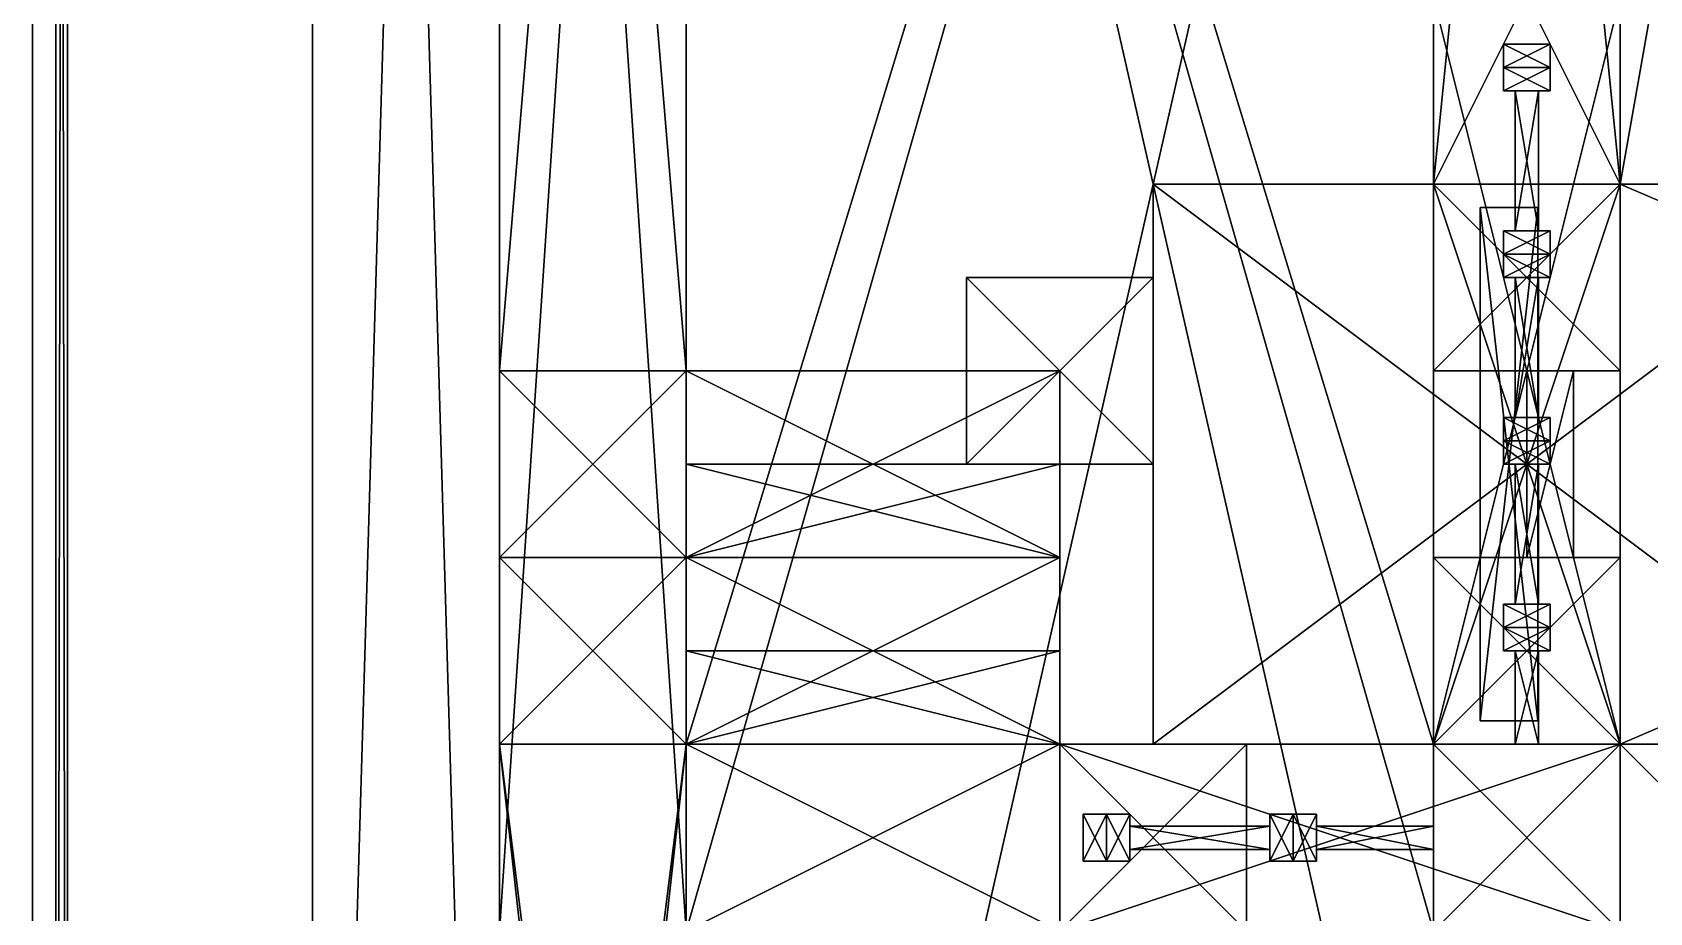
# Model space of a CAD drawing. Extents: x -1088 to 1104, y -640 to 640.
# Drawn here: x -1088 to -811, y -316.9 to -166 of the extents above; entities that cross this region are included whole.
import ezdxf

# ---------------------------------------------------------------- set-up
doc = ezdxf.new("R2010")
doc.units = 0

msp = doc.modelspace()

# ---------------------------------------------------------------- meshes
at = {"layer": 'OBJECT074', "color": 50}
mesh = msp.add_polyface(dxfattribs=at)
corners = [(-830, -176, 236), (-830, -200, 236), (-834, -200, 236), (-834, -176, 236), (-834, -176, 230), (-834, -200, 230), (-830, -200, 230), (-830, -176, 230)]
mesh.append_faces([[corners[k] for k in face] for face in [(1, 3, 0), (5, 7, 4), (3, 7, 0), (5, 1, 6), (0, 6, 1), (4, 2, 5)]], dxfattribs={"vtx0": -1})
mesh.append_faces([[corners[k] for k in face] for face in [(1, 2, 3), (5, 6, 7), (3, 4, 7), (5, 2, 1), (0, 7, 6), (4, 3, 2)]], dxfattribs={"vtx2": -1})
at = {"layer": 'OBJECT076', "color": 50}
mesh = msp.add_polyface(dxfattribs=at)
corners = [(-848, -160, 208), (-816, -160, 208), (-816, -288, 208), (-848, -288, 208), (-848, -288, 176), (-816, -288, 176), (-816, -160, 176), (-848, -160, 176)]
mesh.append_faces([[corners[k] for k in face] for face in [(1, 3, 0), (5, 7, 4), (3, 7, 0), (5, 1, 6), (0, 6, 1), (4, 2, 5)]], dxfattribs={"vtx0": -1})
mesh.append_faces([[corners[k] for k in face] for face in [(1, 2, 3), (5, 6, 7), (3, 4, 7), (5, 2, 1), (0, 7, 6), (4, 3, 2)]], dxfattribs={"vtx2": -1})
at = {"layer": 'OBJECT077', "color": 50}
mesh = msp.add_polyface(dxfattribs=at)
corners = [(-828, -168, 240), (-828, -172, 240), (-836, -172, 240), (-836, -168, 240), (-836, -168, 208), (-836, -172, 208), (-828, -172, 208), (-828, -168, 208)]
mesh.append_faces([[corners[k] for k in face] for face in [(1, 3, 0), (5, 7, 4), (3, 7, 0), (5, 1, 6), (0, 6, 1), (4, 2, 5)]], dxfattribs={"vtx0": -1})
mesh.append_faces([[corners[k] for k in face] for face in [(1, 2, 3), (5, 6, 7), (3, 4, 7), (5, 2, 1), (0, 7, 6), (4, 3, 2)]], dxfattribs={"vtx2": -1})
at = {"layer": 'OBJECT089', "color": 50}
mesh = msp.add_polyface(dxfattribs=at)
corners = [(-828, -200, 240), (-828, -204, 240), (-836, -204, 240), (-836, -200, 240), (-836, -200, 208), (-836, -204, 208), (-828, -204, 208), (-828, -200, 208)]
mesh.append_faces([[corners[k] for k in face] for face in [(1, 3, 0), (5, 7, 4), (3, 7, 0), (5, 1, 6), (0, 6, 1), (4, 2, 5)]], dxfattribs={"vtx0": -1})
mesh.append_faces([[corners[k] for k in face] for face in [(1, 2, 3), (5, 6, 7), (3, 4, 7), (5, 2, 1), (0, 7, 6), (4, 3, 2)]], dxfattribs={"vtx2": -1})
at = {"layer": 'OBJECT091', "color": 50}
mesh = msp.add_polyface(dxfattribs=at)
corners = [(-830, -208, 222), (-830, -232, 222), (-834, -232, 222), (-834, -208, 222), (-834, -208, 216), (-834, -232, 216), (-830, -232, 216), (-830, -208, 216)]
mesh.append_faces([[corners[k] for k in face] for face in [(1, 3, 0), (5, 7, 4), (3, 7, 0), (5, 1, 6), (0, 6, 1), (4, 2, 5)]], dxfattribs={"vtx0": -1})
mesh.append_faces([[corners[k] for k in face] for face in [(1, 2, 3), (5, 6, 7), (3, 4, 7), (5, 2, 1), (0, 7, 6), (4, 3, 2)]], dxfattribs={"vtx2": -1})
at = {"layer": 'OBJECT092', "color": 50}
mesh = msp.add_polyface(dxfattribs=at)
corners = [(-830, -208, 236), (-830, -232, 236), (-834, -232, 236), (-834, -208, 236), (-834, -208, 230), (-834, -232, 230), (-830, -232, 230), (-830, -208, 230)]
mesh.append_faces([[corners[k] for k in face] for face in [(1, 3, 0), (5, 7, 4), (3, 7, 0), (5, 1, 6), (0, 6, 1), (4, 2, 5)]], dxfattribs={"vtx0": -1})
mesh.append_faces([[corners[k] for k in face] for face in [(1, 2, 3), (5, 6, 7), (3, 4, 7), (5, 2, 1), (0, 7, 6), (4, 3, 2)]], dxfattribs={"vtx2": -1})
at = {"layer": 'OBJECT093', "color": 50}
mesh = msp.add_polyface(dxfattribs=at)
corners = [(-828, -232, 240), (-828, -236, 240), (-836, -236, 240), (-836, -232, 240), (-836, -232, 208), (-836, -236, 208), (-828, -236, 208), (-828, -232, 208)]
mesh.append_faces([[corners[k] for k in face] for face in [(1, 3, 0), (5, 7, 4), (3, 7, 0), (5, 1, 6), (0, 6, 1), (4, 2, 5)]], dxfattribs={"vtx0": -1})
mesh.append_faces([[corners[k] for k in face] for face in [(1, 2, 3), (5, 6, 7), (3, 4, 7), (5, 2, 1), (0, 7, 6), (4, 3, 2)]], dxfattribs={"vtx2": -1})
at = {"layer": 'OBJECT094', "color": 50}
mesh = msp.add_polyface(dxfattribs=at)
corners = [(-828, -204, 240), (-828, -208, 240), (-836, -208, 240), (-836, -204, 240), (-836, -204, 208), (-836, -208, 208), (-828, -208, 208), (-828, -204, 208)]
mesh.append_faces([[corners[k] for k in face] for face in [(1, 3, 0), (5, 7, 4), (3, 7, 0), (5, 1, 6), (0, 6, 1), (4, 2, 5)]], dxfattribs={"vtx0": -1})
mesh.append_faces([[corners[k] for k in face] for face in [(1, 2, 3), (5, 6, 7), (3, 4, 7), (5, 2, 1), (0, 7, 6), (4, 3, 2)]], dxfattribs={"vtx2": -1})
at = {"layer": 'OBJECT095', "color": 50}
mesh = msp.add_polyface(dxfattribs=at)
corners = [(-830, -240, 222), (-830, -264, 222), (-834, -264, 222), (-834, -240, 222), (-834, -240, 216), (-834, -264, 216), (-830, -264, 216), (-830, -240, 216)]
mesh.append_faces([[corners[k] for k in face] for face in [(1, 3, 0), (5, 7, 4), (3, 7, 0), (5, 1, 6), (0, 6, 1), (4, 2, 5)]], dxfattribs={"vtx0": -1})
mesh.append_faces([[corners[k] for k in face] for face in [(1, 2, 3), (5, 6, 7), (3, 4, 7), (5, 2, 1), (0, 7, 6), (4, 3, 2)]], dxfattribs={"vtx2": -1})
at = {"layer": 'OBJECT096', "color": 50}
mesh = msp.add_polyface(dxfattribs=at)
corners = [(-830, -240, 236), (-830, -264, 236), (-834, -264, 236), (-834, -240, 236), (-834, -240, 230), (-834, -264, 230), (-830, -264, 230), (-830, -240, 230)]
mesh.append_faces([[corners[k] for k in face] for face in [(1, 3, 0), (5, 7, 4), (3, 7, 0), (5, 1, 6), (0, 6, 1), (4, 2, 5)]], dxfattribs={"vtx0": -1})
mesh.append_faces([[corners[k] for k in face] for face in [(1, 2, 3), (5, 6, 7), (3, 4, 7), (5, 2, 1), (0, 7, 6), (4, 3, 2)]], dxfattribs={"vtx2": -1})
at = {"layer": 'OBJECT098', "color": 50}
mesh = msp.add_polyface(dxfattribs=at)
corners = [(-976, -256, 208), (-912, -256, 208), (-912, -288, 208), (-976, -288, 208), (-976, -288, 176), (-912, -288, 176), (-912, -256, 176), (-976, -256, 176)]
mesh.append_faces([[corners[k] for k in face] for face in [(1, 3, 0), (5, 7, 4), (3, 7, 0), (5, 1, 6), (0, 6, 1), (4, 2, 5)]], dxfattribs={"vtx0": -1})
mesh.append_faces([[corners[k] for k in face] for face in [(1, 2, 3), (5, 6, 7), (3, 4, 7), (5, 2, 1), (0, 7, 6), (4, 3, 2)]], dxfattribs={"vtx2": -1})
at = {"layer": 'OBJECT099', "color": 50}
mesh = msp.add_polyface(dxfattribs=at)
corners = [(-848, -288, 272), (-816, -288, 272), (-816, -320, 272), (-848, -320, 272), (-848, -320, 240), (-816, -320, 240), (-816, -288, 240), (-848, -288, 240)]
mesh.append_faces([[corners[k] for k in face] for face in [(1, 3, 0), (5, 7, 4), (3, 7, 0), (5, 1, 6), (0, 6, 1), (4, 2, 5)]], dxfattribs={"vtx0": -1})
mesh.append_faces([[corners[k] for k in face] for face in [(1, 2, 3), (5, 6, 7), (3, 4, 7), (5, 2, 1), (0, 7, 6), (4, 3, 2)]], dxfattribs={"vtx2": -1})
at = {"layer": 'OBJECT100', "color": 50}
mesh = msp.add_polyface(dxfattribs=at)
corners = [(-848, -320, 288), (-848, -288, 288), (-816, -288, 288), (-816, -320, 288), (-816, -320, 272), (-816, -288, 272), (-848, -288, 272), (-848, -320, 272)]
mesh.append_faces([[corners[k] for k in face] for face in [(1, 3, 0), (5, 7, 4), (3, 7, 0), (5, 1, 6), (0, 6, 1), (4, 2, 5)]], dxfattribs={"vtx0": -1})
mesh.append_faces([[corners[k] for k in face] for face in [(1, 2, 3), (5, 6, 7), (3, 4, 7), (5, 2, 1), (0, 7, 6), (4, 3, 2)]], dxfattribs={"vtx2": -1})
at = {"layer": 'OBJECT101', "color": 50}
mesh = msp.add_polyface(dxfattribs=at)
corners = [(-1008, -256, 288), (-1008, -224, 288), (-976, -224, 288), (-976, -256, 288), (-976, -256, 272), (-976, -224, 272), (-1008, -224, 272), (-1008, -256, 272)]
mesh.append_faces([[corners[k] for k in face] for face in [(1, 3, 0), (5, 7, 4), (3, 7, 0), (5, 1, 6), (0, 6, 1), (4, 2, 5)]], dxfattribs={"vtx0": -1})
mesh.append_faces([[corners[k] for k in face] for face in [(1, 2, 3), (5, 6, 7), (3, 4, 7), (5, 2, 1), (0, 7, 6), (4, 3, 2)]], dxfattribs={"vtx2": -1})
at = {"layer": 'OBJECT102', "color": 50}
mesh = msp.add_polyface(dxfattribs=at)
corners = [(-1008, -288, 320), (-1008, -256, 320), (-976, -256, 320), (-976, -288, 320), (-976, -288, 304), (-976, -256, 304), (-1008, -256, 304), (-1008, -288, 304)]
mesh.append_faces([[corners[k] for k in face] for face in [(1, 3, 0), (5, 7, 4), (3, 7, 0), (5, 1, 6), (0, 6, 1), (4, 2, 5)]], dxfattribs={"vtx0": -1})
mesh.append_faces([[corners[k] for k in face] for face in [(1, 2, 3), (5, 6, 7), (3, 4, 7), (5, 2, 1), (0, 7, 6), (4, 3, 2)]], dxfattribs={"vtx2": -1})
at = {"layer": 'OBJECT1025', "color": 50}
mesh = msp.add_polyface(dxfattribs=at)
corners = [(-816, -192, 48), (-592, -192, 48), (-592, -288, 48), (-816, -288, 48), (-816, -288, 16), (-592, -288, 16), (-592, -192, 16), (-816, -192, 16)]
mesh.append_faces([[corners[k] for k in face] for face in [(1, 3, 0), (5, 7, 4), (3, 7, 0), (5, 1, 6), (0, 6, 1), (4, 2, 5)]], dxfattribs={"vtx0": -1})
mesh.append_faces([[corners[k] for k in face] for face in [(1, 2, 3), (5, 6, 7), (3, 4, 7), (5, 2, 1), (0, 7, 6), (4, 3, 2)]], dxfattribs={"vtx2": -1})
at = {"layer": 'OBJECT103', "color": 50}
mesh = msp.add_polyface(dxfattribs=at)
corners = [(-1008, -576, 320), (-1008, -288, 320), (-976, -288, 320), (-976, -576, 320), (-976, -576, 304), (-976, -288, 304), (-1008, -288, 304), (-1008, -576, 304)]
mesh.append_faces([[corners[k] for k in face] for face in [(1, 3, 0), (5, 7, 4), (3, 7, 0), (5, 1, 6), (0, 6, 1), (4, 2, 5)]], dxfattribs={"vtx0": -1})
mesh.append_faces([[corners[k] for k in face] for face in [(1, 2, 3), (5, 6, 7), (3, 4, 7), (5, 2, 1), (0, 7, 6), (4, 3, 2)]], dxfattribs={"vtx2": -1})
at = {"layer": 'OBJECT109', "color": 50}
mesh = msp.add_polyface(dxfattribs=at)
corners = [(-912, -272, 240), (-912, -288, 240), (-976, -288, 240), (-976, -272, 240), (-976, -272, 224), (-976, -288, 224), (-912, -288, 224), (-912, -272, 224)]
mesh.append_faces([[corners[k] for k in face] for face in [(1, 3, 0), (5, 7, 4), (3, 7, 0), (5, 1, 6), (0, 6, 1), (4, 2, 5)]], dxfattribs={"vtx0": -1})
mesh.append_faces([[corners[k] for k in face] for face in [(1, 2, 3), (5, 6, 7), (3, 4, 7), (5, 2, 1), (0, 7, 6), (4, 3, 2)]], dxfattribs={"vtx2": -1})
at = {"layer": 'OBJECT116', "color": 50}
mesh = msp.add_polyface(dxfattribs=at)
corners = [(-976, 160, 48), (-816, 160, 48), (-816, -544, 48), (-976, -544, 48), (-976, -544, 16), (-816, -544, 16), (-816, 160, 16), (-976, 160, 16)]
mesh.append_faces([[corners[k] for k in face] for face in [(1, 3, 0), (5, 7, 4), (3, 7, 0), (5, 1, 6), (0, 6, 1), (4, 2, 5)]], dxfattribs={"vtx0": -1})
mesh.append_faces([[corners[k] for k in face] for face in [(1, 2, 3), (5, 6, 7), (3, 4, 7), (5, 2, 1), (0, 7, 6), (4, 3, 2)]], dxfattribs={"vtx2": -1})
at = {"layer": 'OBJECT1191', "color": 50}
mesh = msp.add_polyface(dxfattribs=at)
corners = [(-816, 352, 48), (-720, 352, 48), (-720, -192, 48), (-816, -192, 48), (-816, -192, 16), (-720, -192, 16), (-720, 352, 16), (-816, 352, 16)]
mesh.append_faces([[corners[k] for k in face] for face in [(1, 3, 0), (5, 7, 4), (3, 7, 0), (5, 1, 6), (0, 6, 1), (4, 2, 5)]], dxfattribs={"vtx0": -1})
mesh.append_faces([[corners[k] for k in face] for face in [(1, 2, 3), (5, 6, 7), (3, 4, 7), (5, 2, 1), (0, 7, 6), (4, 3, 2)]], dxfattribs={"vtx2": -1})
at = {"layer": 'OBJECT1199', "color": 50}
mesh = msp.add_polyface(dxfattribs=at)
corners = [(-816, -288, 48), (-752, -288, 48), (-752, -352, 48), (-816, -352, 48), (-816, -352, 16), (-752, -352, 16), (-752, -288, 16), (-816, -288, 16)]
mesh.append_faces([[corners[k] for k in face] for face in [(1, 3, 0), (5, 7, 4), (3, 7, 0), (5, 1, 6), (0, 6, 1), (4, 2, 5)]], dxfattribs={"vtx0": -1})
mesh.append_faces([[corners[k] for k in face] for face in [(1, 2, 3), (5, 6, 7), (3, 4, 7), (5, 2, 1), (0, 7, 6), (4, 3, 2)]], dxfattribs={"vtx2": -1})
at = {"layer": 'OBJECT173', "color": 50}
mesh = msp.add_polyface(dxfattribs=at)
corners = [(-928, -208, 160), (-896, -208, 160), (-896, -240, 160), (-928, -240, 160), (-928, -240, 144), (-896, -240, 144), (-896, -208, 144), (-928, -208, 144)]
mesh.append_faces([[corners[k] for k in face] for face in [(1, 3, 0), (5, 7, 4), (3, 7, 0), (5, 1, 6), (0, 6, 1), (4, 2, 5)]], dxfattribs={"vtx0": -1})
mesh.append_faces([[corners[k] for k in face] for face in [(1, 2, 3), (5, 6, 7), (3, 4, 7), (5, 2, 1), (0, 7, 6), (4, 3, 2)]], dxfattribs={"vtx2": -1})
at = {"layer": 'OBJECT179', "color": 50}
mesh = msp.add_polyface(dxfattribs=at)
corners = [(-896, -192, 159.595001), (-768, -192, 159.595001), (-768, -288, 159.595001), (-896, -288, 159.595001), (-896, -288, 47.7047), (-768, -288, 47.7047), (-768, -192, 47.7047), (-896, -192, 47.7047)]
mesh.append_faces([[corners[k] for k in face] for face in [(1, 3, 0), (5, 7, 4), (3, 7, 0), (5, 1, 6), (0, 6, 1), (4, 2, 5)]], dxfattribs={"vtx0": -1})
mesh.append_faces([[corners[k] for k in face] for face in [(1, 2, 3), (5, 6, 7), (3, 4, 7), (5, 2, 1), (0, 7, 6), (4, 3, 2)]], dxfattribs={"vtx2": -1})
at = {"layer": 'OBJECT184', "color": 50}
mesh = msp.add_polyface(dxfattribs=at)
corners = [(-840, -196, 159), (-830.078003, -196, 159), (-830.078003, -284, 159), (-840, -284, 159), (-840, -284, 47), (-830.078003, -284, 47), (-830.078003, -196, 47), (-840, -196, 47)]
mesh.append_faces([[corners[k] for k in face] for face in [(1, 3, 0), (5, 7, 4), (3, 7, 0), (5, 1, 6), (0, 6, 1), (4, 2, 5)]], dxfattribs={"vtx0": -1})
mesh.append_faces([[corners[k] for k in face] for face in [(1, 2, 3), (5, 6, 7), (3, 4, 7), (5, 2, 1), (0, 7, 6), (4, 3, 2)]], dxfattribs={"vtx2": -1})
at = {"layer": 'OBJECT185', "color": 50}
mesh = msp.add_polyface(dxfattribs=at)
corners = [(-976, 128, 160), (-848, 128, 160), (-848, -320, 160), (-976, -320, 160), (-976, -320, 48), (-848, -320, 48), (-848, 128, 48), (-976, 128, 48)]
mesh.append_faces([[corners[k] for k in face] for face in [(1, 3, 0), (5, 7, 4), (3, 7, 0), (5, 1, 6), (0, 6, 1), (4, 2, 5)]], dxfattribs={"vtx0": -1})
mesh.append_faces([[corners[k] for k in face] for face in [(1, 2, 3), (5, 6, 7), (3, 4, 7), (5, 2, 1), (0, 7, 6), (4, 3, 2)]], dxfattribs={"vtx2": -1})
at = {"layer": 'OBJECT186', "color": 50}
mesh = msp.add_polyface(dxfattribs=at)
corners = [(-848, -192, 143.610992), (-816, -192, 143.610992), (-816, -224, 143.610992), (-848, -224, 143.610992), (-848, -224, 79.673401), (-816, -224, 79.673401), (-816, -192, 79.673401), (-848, -192, 79.673401)]
mesh.append_faces([[corners[k] for k in face] for face in [(1, 3, 0), (5, 7, 4), (3, 7, 0), (5, 1, 6), (0, 6, 1), (4, 2, 5)]], dxfattribs={"vtx0": -1})
mesh.append_faces([[corners[k] for k in face] for face in [(1, 2, 3), (5, 6, 7), (3, 4, 7), (5, 2, 1), (0, 7, 6), (4, 3, 2)]], dxfattribs={"vtx2": -1})
at = {"layer": 'OBJECT187', "color": 50}
mesh = msp.add_polyface(dxfattribs=at)
corners = [(-848, -192, 159.595001), (-816, -192, 159.595001), (-816, -288, 159.595001), (-848, -288, 159.595001), (-848, -288, 143.610992), (-816, -288, 143.610992), (-816, -192, 143.610992), (-848, -192, 143.610992)]
mesh.append_faces([[corners[k] for k in face] for face in [(1, 3, 0), (5, 7, 4), (3, 7, 0), (5, 1, 6), (0, 6, 1), (4, 2, 5)]], dxfattribs={"vtx0": -1})
mesh.append_faces([[corners[k] for k in face] for face in [(1, 2, 3), (5, 6, 7), (3, 4, 7), (5, 2, 1), (0, 7, 6), (4, 3, 2)]], dxfattribs={"vtx2": -1})
at = {"layer": 'OBJECT188', "color": 50}
mesh = msp.add_polyface(dxfattribs=at)
corners = [(-848, -256, 143.610992), (-816, -256, 143.610992), (-816, -288, 143.610992), (-848, -288, 143.610992), (-848, -288, 79.673401), (-816, -288, 79.673401), (-816, -256, 79.673401), (-848, -256, 79.673401)]
mesh.append_faces([[corners[k] for k in face] for face in [(1, 3, 0), (5, 7, 4), (3, 7, 0), (5, 1, 6), (0, 6, 1), (4, 2, 5)]], dxfattribs={"vtx0": -1})
mesh.append_faces([[corners[k] for k in face] for face in [(1, 2, 3), (5, 6, 7), (3, 4, 7), (5, 2, 1), (0, 7, 6), (4, 3, 2)]], dxfattribs={"vtx2": -1})
at = {"layer": 'OBJECT189', "color": 50}
mesh = msp.add_polyface(dxfattribs=at)
corners = [(-832, -256, 143.610992), (-832, -224, 143.610992), (-824, -224, 143.610992), (-824, -256, 143.610992), (-824, -256, 79.673401), (-824, -224, 79.673401), (-832, -224, 79.673401), (-832, -256, 79.673401)]
mesh.append_faces([[corners[k] for k in face] for face in [(1, 3, 0), (5, 7, 4), (3, 7, 0), (5, 1, 6), (0, 6, 1), (4, 2, 5)]], dxfattribs={"vtx0": -1})
mesh.append_faces([[corners[k] for k in face] for face in [(1, 2, 3), (5, 6, 7), (3, 4, 7), (5, 2, 1), (0, 7, 6), (4, 3, 2)]], dxfattribs={"vtx2": -1})
at = {"layer": 'OBJECT190', "color": 50}
mesh = msp.add_polyface(dxfattribs=at)
corners = [(-848, -192, 79.673401), (-816, -192, 79.673401), (-816, -288, 79.673401), (-848, -288, 79.673401), (-848, -288, 47.7047), (-816, -288, 47.7047), (-816, -192, 47.7047), (-848, -192, 47.7047)]
mesh.append_faces([[corners[k] for k in face] for face in [(1, 3, 0), (5, 7, 4), (3, 7, 0), (5, 1, 6), (0, 6, 1), (4, 2, 5)]], dxfattribs={"vtx0": -1})
mesh.append_faces([[corners[k] for k in face] for face in [(1, 2, 3), (5, 6, 7), (3, 4, 7), (5, 2, 1), (0, 7, 6), (4, 3, 2)]], dxfattribs={"vtx2": -1})
at = {"layer": 'OBJECT197', "color": 50}
mesh = msp.add_polyface(dxfattribs=at)
corners = [(-1084, -640, 832), (-1084, 640, 832), (1092, 640, 832), (1092, -640, 832), (-1084, 640, 830), (-1084, -640, 830), (1092, -640, 830), (1092, 640, 830)]
mesh.append_faces([[corners[k] for k in face] for face in [(1, 3, 0), (1, 5, 4), (3, 7, 6), (2, 4, 7), (0, 6, 5), (5, 7, 4)]], dxfattribs={"vtx0": -1})
mesh.append_faces([[corners[k] for k in face] for face in [(1, 2, 3), (1, 0, 5), (3, 2, 7), (2, 1, 4), (0, 3, 6), (5, 6, 7)]], dxfattribs={"vtx2": -1})
at = {"layer": 'OBJECT200', "color": 50}
mesh = msp.add_polyface(dxfattribs=at)
corners = [(-1084, -640, 830), (-1084, -640, -126), (-1084, 640, -126), (-1084, 640, 830), (-1082, 640, -126), (-1082, 640, 830), (-1082, -640, -126), (-1082, -640, 830)]
mesh.append_faces([[corners[k] for k in face] for face in [(1, 3, 0), (2, 5, 3), (1, 7, 6), (3, 7, 0), (1, 4, 2), (4, 7, 5)]], dxfattribs={"vtx0": -1})
mesh.append_faces([[corners[k] for k in face] for face in [(1, 2, 3), (2, 4, 5), (1, 0, 7), (3, 5, 7), (1, 6, 4), (4, 6, 7)]], dxfattribs={"vtx2": -1})
at = {"layer": 'OBJECT203', "color": 50}
mesh = msp.add_polyface(dxfattribs=at)
corners = [(-1088, 640, -128), (-1088, -640, -128), (1088, -640, -128), (1088, 640, -128), (-1088, -640, -126), (-1088, 640, -126), (1088, 640, -126), (1088, -640, -126)]
mesh.append_faces([[corners[k] for k in face] for face in [(1, 3, 0), (1, 5, 4), (3, 7, 6), (0, 6, 5), (2, 4, 7), (5, 7, 4)]], dxfattribs={"vtx0": -1})
mesh.append_faces([[corners[k] for k in face] for face in [(1, 2, 3), (1, 0, 5), (3, 2, 7), (0, 3, 6), (2, 1, 4), (5, 6, 7)]], dxfattribs={"vtx2": -1})
at = {"layer": 'OBJECT204', "color": 50}
mesh = msp.add_polyface(dxfattribs=at)
corners = [(-1008, 160, 240), (-976, 160, 240), (-976, -320, 240), (-1008, -320, 240), (-1008, -320, 48), (-976, -320, 48), (-976, 160, 48), (-1008, 160, 48)]
mesh.append_faces([[corners[k] for k in face] for face in [(1, 3, 0), (5, 7, 4), (3, 7, 0), (5, 1, 6), (0, 6, 1), (4, 2, 5)]], dxfattribs={"vtx0": -1})
mesh.append_faces([[corners[k] for k in face] for face in [(1, 2, 3), (5, 6, 7), (3, 4, 7), (5, 2, 1), (0, 7, 6), (4, 3, 2)]], dxfattribs={"vtx2": -1})
at = {"layer": 'OBJECT212', "color": 50}
mesh = msp.add_polyface(dxfattribs=at)
corners = [(-1008, -224, 256), (-1008, 160, 256), (-976, 160, 256), (-976, -224, 256), (-976, -224, 240), (-976, 160, 240), (-1008, 160, 240), (-1008, -224, 240)]
mesh.append_faces([[corners[k] for k in face] for face in [(1, 3, 0), (5, 7, 4), (3, 7, 0), (5, 1, 6), (0, 6, 1), (4, 2, 5)]], dxfattribs={"vtx0": -1})
mesh.append_faces([[corners[k] for k in face] for face in [(1, 2, 3), (5, 6, 7), (3, 4, 7), (5, 2, 1), (0, 7, 6), (4, 3, 2)]], dxfattribs={"vtx2": -1})
at = {"layer": 'OBJECT214', "color": 50}
mesh = msp.add_polyface(dxfattribs=at)
corners = [(-828, -172, 240), (-828, -176, 240), (-836, -176, 240), (-836, -172, 240), (-836, -172, 208), (-836, -176, 208), (-828, -176, 208), (-828, -172, 208)]
mesh.append_faces([[corners[k] for k in face] for face in [(1, 3, 0), (5, 7, 4), (3, 7, 0), (5, 1, 6), (0, 6, 1), (4, 2, 5)]], dxfattribs={"vtx0": -1})
mesh.append_faces([[corners[k] for k in face] for face in [(1, 2, 3), (5, 6, 7), (3, 4, 7), (5, 2, 1), (0, 7, 6), (4, 3, 2)]], dxfattribs={"vtx2": -1})
at = {"layer": 'OBJECT215', "color": 50}
mesh = msp.add_polyface(dxfattribs=at)
corners = [(-912, -288, 240), (-816, -288, 240), (-816, -320, 240), (-912, -320, 240), (-912, -320, 48), (-816, -320, 48), (-816, -288, 48), (-912, -288, 48)]
mesh.append_faces([[corners[k] for k in face] for face in [(1, 3, 0), (5, 7, 4), (3, 7, 0), (5, 1, 6), (0, 6, 1), (4, 2, 5)]], dxfattribs={"vtx0": -1})
mesh.append_faces([[corners[k] for k in face] for face in [(1, 2, 3), (5, 6, 7), (3, 4, 7), (5, 2, 1), (0, 7, 6), (4, 3, 2)]], dxfattribs={"vtx2": -1})
at = {"layer": 'OBJECT216', "color": 50}
mesh = msp.add_polyface(dxfattribs=at)
corners = [(-848, -128, 144), (-816, -128, 144), (-816, -192, 144), (-848, -192, 144), (-848, -192, 48), (-816, -192, 48), (-816, -128, 48), (-848, -128, 48)]
mesh.append_faces([[corners[k] for k in face] for face in [(1, 3, 0), (5, 7, 4), (3, 7, 0), (5, 1, 6), (0, 6, 1), (4, 2, 5)]], dxfattribs={"vtx0": -1})
mesh.append_faces([[corners[k] for k in face] for face in [(1, 2, 3), (5, 6, 7), (3, 4, 7), (5, 2, 1), (0, 7, 6), (4, 3, 2)]], dxfattribs={"vtx2": -1})
at = {"layer": 'OBJECT218', "color": 50}
mesh = msp.add_polyface(dxfattribs=at)
corners = [(-912, -288, 704), (-880, -288, 704), (-880, -320, 704), (-912, -320, 704), (-912, -320, 672), (-880, -320, 672), (-880, -288, 672), (-912, -288, 672)]
mesh.append_faces([[corners[k] for k in face] for face in [(1, 3, 0), (5, 7, 4), (3, 7, 0), (5, 1, 6), (0, 6, 1), (4, 2, 5)]], dxfattribs={"vtx0": -1})
mesh.append_faces([[corners[k] for k in face] for face in [(1, 2, 3), (5, 6, 7), (3, 4, 7), (5, 2, 1), (0, 7, 6), (4, 3, 2)]], dxfattribs={"vtx2": -1})
at = {"layer": 'OBJECT223', "color": 50}
mesh = msp.add_polyface(dxfattribs=at)
corners = [(-912, -288, 672), (-880, -288, 672), (-880, -320, 672), (-912, -320, 672), (-912, -320, 640), (-880, -320, 640), (-880, -288, 640), (-912, -288, 640)]
mesh.append_faces([[corners[k] for k in face] for face in [(1, 3, 0), (5, 7, 4), (3, 7, 0), (5, 1, 6), (0, 6, 1), (4, 2, 5)]], dxfattribs={"vtx0": -1})
mesh.append_faces([[corners[k] for k in face] for face in [(1, 2, 3), (5, 6, 7), (3, 4, 7), (5, 2, 1), (0, 7, 6), (4, 3, 2)]], dxfattribs={"vtx2": -1})
at = {"layer": 'OBJECT294', "color": 50}
mesh = msp.add_polyface(dxfattribs=at)
corners = [(-848, 128, 176), (-816, 128, 176), (-816, -192, 176), (-848, -192, 176), (-848, -192, 144), (-816, -192, 144), (-816, 128, 144), (-848, 128, 144)]
mesh.append_faces([[corners[k] for k in face] for face in [(1, 3, 0), (5, 7, 4), (3, 7, 0), (5, 1, 6), (0, 6, 1), (4, 2, 5)]], dxfattribs={"vtx0": -1})
mesh.append_faces([[corners[k] for k in face] for face in [(1, 2, 3), (5, 6, 7), (3, 4, 7), (5, 2, 1), (0, 7, 6), (4, 3, 2)]], dxfattribs={"vtx2": -1})
at = {"layer": 'OBJECT401', "color": 50}
mesh = msp.add_polyface(dxfattribs=at)
corners = [(-912, -240, 208), (-912, -256, 208), (-976, -256, 208), (-976, -240, 208), (-976, -240, 192), (-976, -256, 192), (-912, -256, 192), (-912, -240, 192)]
mesh.append_faces([[corners[k] for k in face] for face in [(1, 3, 0), (5, 7, 4), (3, 7, 0), (5, 1, 6), (0, 6, 1), (4, 2, 5)]], dxfattribs={"vtx0": -1})
mesh.append_faces([[corners[k] for k in face] for face in [(1, 2, 3), (5, 6, 7), (3, 4, 7), (5, 2, 1), (0, 7, 6), (4, 3, 2)]], dxfattribs={"vtx2": -1})
at = {"layer": 'OBJECT402', "color": 50}
mesh = msp.add_polyface(dxfattribs=at)
corners = [(-912, -224, 192), (-912, -256, 192), (-976, -256, 192), (-976, -224, 192), (-976, -224, 176), (-976, -256, 176), (-912, -256, 176), (-912, -224, 176)]
mesh.append_faces([[corners[k] for k in face] for face in [(1, 3, 0), (5, 7, 4), (3, 7, 0), (5, 1, 6), (0, 6, 1), (4, 2, 5)]], dxfattribs={"vtx0": -1})
mesh.append_faces([[corners[k] for k in face] for face in [(1, 2, 3), (5, 6, 7), (3, 4, 7), (5, 2, 1), (0, 7, 6), (4, 3, 2)]], dxfattribs={"vtx2": -1})
at = {"layer": 'OBJECT553', "color": 50}
mesh = msp.add_polyface(dxfattribs=at)
corners = [(-1008, -224, 272), (-976, -224, 272), (-976, -256, 272), (-1008, -256, 272), (-1008, -256, 240), (-976, -256, 240), (-976, -224, 240), (-1008, -224, 240)]
mesh.append_faces([[corners[k] for k in face] for face in [(1, 3, 0), (5, 7, 4), (3, 7, 0), (5, 1, 6), (0, 6, 1), (4, 2, 5)]], dxfattribs={"vtx0": -1})
mesh.append_faces([[corners[k] for k in face] for face in [(1, 2, 3), (5, 6, 7), (3, 4, 7), (5, 2, 1), (0, 7, 6), (4, 3, 2)]], dxfattribs={"vtx2": -1})
at = {"layer": 'OBJECT554', "color": 50}
mesh = msp.add_polyface(dxfattribs=at)
corners = [(-1008, -256, 304), (-976, -256, 304), (-976, -288, 304), (-1008, -288, 304), (-1008, -288, 240), (-976, -288, 240), (-976, -256, 240), (-1008, -256, 240)]
mesh.append_faces([[corners[k] for k in face] for face in [(1, 3, 0), (5, 7, 4), (3, 7, 0), (5, 1, 6), (0, 6, 1), (4, 2, 5)]], dxfattribs={"vtx0": -1})
mesh.append_faces([[corners[k] for k in face] for face in [(1, 2, 3), (5, 6, 7), (3, 4, 7), (5, 2, 1), (0, 7, 6), (4, 3, 2)]], dxfattribs={"vtx2": -1})
at = {"layer": 'OBJECT555', "color": 50}
mesh = msp.add_polyface(dxfattribs=at)
corners = [(-1008, -288, 304), (-976, -288, 304), (-976, -544, 304), (-1008, -544, 304), (-1008, -544, 208), (-976, -544, 208), (-976, -288, 208), (-1008, -288, 208)]
mesh.append_faces([[corners[k] for k in face] for face in [(1, 3, 0), (5, 7, 4), (3, 7, 0), (5, 1, 6), (0, 6, 1), (4, 2, 5)]], dxfattribs={"vtx0": -1})
mesh.append_faces([[corners[k] for k in face] for face in [(1, 2, 3), (5, 6, 7), (3, 4, 7), (5, 2, 1), (0, 7, 6), (4, 3, 2)]], dxfattribs={"vtx2": -1})
at = {"layer": 'OBJECT556', "color": 50}
mesh = msp.add_polyface(dxfattribs=at)
corners = [(-976, -288, 176), (-976, 132, 176), (-848, 132, 176), (-848, -288, 176), (-848, -288, 160), (-848, 132, 160), (-976, 132, 160), (-976, -288, 160)]
mesh.append_faces([[corners[k] for k in face] for face in [(1, 3, 0), (5, 7, 4), (3, 7, 0), (5, 1, 6), (0, 6, 1), (4, 2, 5)]], dxfattribs={"vtx0": -1})
mesh.append_faces([[corners[k] for k in face] for face in [(1, 2, 3), (5, 6, 7), (3, 4, 7), (5, 2, 1), (0, 7, 6), (4, 3, 2)]], dxfattribs={"vtx2": -1})
at = {"layer": 'OBJECT557', "color": 50}
mesh = msp.add_polyface(dxfattribs=at)
corners = [(-848, -288, 176), (-848, -192, 176), (-816, -192, 176), (-816, -288, 176), (-816, -288, 160), (-816, -192, 160), (-848, -192, 160), (-848, -288, 160)]
mesh.append_faces([[corners[k] for k in face] for face in [(1, 3, 0), (5, 7, 4), (3, 7, 0), (5, 1, 6), (0, 6, 1), (4, 2, 5)]], dxfattribs={"vtx0": -1})
mesh.append_faces([[corners[k] for k in face] for face in [(1, 2, 3), (5, 6, 7), (3, 4, 7), (5, 2, 1), (0, 7, 6), (4, 3, 2)]], dxfattribs={"vtx2": -1})
at = {"layer": 'OBJECT560', "color": 50}
mesh = msp.add_polyface(dxfattribs=at)
corners = [(-872, -300, 272), (-868, -300, 272), (-868, -308, 272), (-872, -308, 272), (-872, -308, 240), (-868, -308, 240), (-868, -300, 240), (-872, -300, 240)]
mesh.append_faces([[corners[k] for k in face] for face in [(1, 3, 0), (5, 7, 4), (3, 7, 0), (5, 1, 6), (0, 6, 1), (4, 2, 5)]], dxfattribs={"vtx0": -1})
mesh.append_faces([[corners[k] for k in face] for face in [(1, 2, 3), (5, 6, 7), (3, 4, 7), (5, 2, 1), (0, 7, 6), (4, 3, 2)]], dxfattribs={"vtx2": -1})
at = {"layer": 'OBJECT601', "color": 50}
mesh = msp.add_polyface(dxfattribs=at)
corners = [(-904, -300, 272), (-900, -300, 272), (-900, -308, 272), (-904, -308, 272), (-904, -308, 240), (-900, -308, 240), (-900, -300, 240), (-904, -300, 240)]
mesh.append_faces([[corners[k] for k in face] for face in [(1, 3, 0), (5, 7, 4), (3, 7, 0), (5, 1, 6), (0, 6, 1), (4, 2, 5)]], dxfattribs={"vtx0": -1})
mesh.append_faces([[corners[k] for k in face] for face in [(1, 2, 3), (5, 6, 7), (3, 4, 7), (5, 2, 1), (0, 7, 6), (4, 3, 2)]], dxfattribs={"vtx2": -1})
at = {"layer": 'OBJECT608', "color": 50}
mesh = msp.add_polyface(dxfattribs=at)
corners = [(-868, -302, 254), (-848, -302, 254), (-848, -306, 254), (-868, -306, 254), (-868, -306, 248), (-848, -306, 248), (-848, -302, 248), (-868, -302, 248)]
mesh.append_faces([[corners[k] for k in face] for face in [(1, 3, 0), (5, 7, 4), (3, 7, 0), (5, 1, 6), (0, 6, 1), (4, 2, 5)]], dxfattribs={"vtx0": -1})
mesh.append_faces([[corners[k] for k in face] for face in [(1, 2, 3), (5, 6, 7), (3, 4, 7), (5, 2, 1), (0, 7, 6), (4, 3, 2)]], dxfattribs={"vtx2": -1})
at = {"layer": 'OBJECT609', "color": 50}
mesh = msp.add_polyface(dxfattribs=at)
corners = [(-876, -300, 272), (-872, -300, 272), (-872, -308, 272), (-876, -308, 272), (-876, -308, 240), (-872, -308, 240), (-872, -300, 240), (-876, -300, 240)]
mesh.append_faces([[corners[k] for k in face] for face in [(1, 3, 0), (5, 7, 4), (3, 7, 0), (5, 1, 6), (0, 6, 1), (4, 2, 5)]], dxfattribs={"vtx0": -1})
mesh.append_faces([[corners[k] for k in face] for face in [(1, 2, 3), (5, 6, 7), (3, 4, 7), (5, 2, 1), (0, 7, 6), (4, 3, 2)]], dxfattribs={"vtx2": -1})
at = {"layer": 'OBJECT610', "color": 50}
mesh = msp.add_polyface(dxfattribs=at)
corners = [(-908, -300, 272), (-904, -300, 272), (-904, -308, 272), (-908, -308, 272), (-908, -308, 240), (-904, -308, 240), (-904, -300, 240), (-908, -300, 240)]
mesh.append_faces([[corners[k] for k in face] for face in [(1, 3, 0), (5, 7, 4), (3, 7, 0), (5, 1, 6), (0, 6, 1), (4, 2, 5)]], dxfattribs={"vtx0": -1})
mesh.append_faces([[corners[k] for k in face] for face in [(1, 2, 3), (5, 6, 7), (3, 4, 7), (5, 2, 1), (0, 7, 6), (4, 3, 2)]], dxfattribs={"vtx2": -1})
at = {"layer": 'OBJECT611', "color": 50}
mesh = msp.add_polyface(dxfattribs=at)
corners = [(-830, -176, 222), (-830, -200, 222), (-834, -200, 222), (-834, -176, 222), (-834, -176, 216), (-834, -200, 216), (-830, -200, 216), (-830, -176, 216)]
mesh.append_faces([[corners[k] for k in face] for face in [(1, 3, 0), (5, 7, 4), (3, 7, 0), (5, 1, 6), (0, 6, 1), (4, 2, 5)]], dxfattribs={"vtx0": -1})
mesh.append_faces([[corners[k] for k in face] for face in [(1, 2, 3), (5, 6, 7), (3, 4, 7), (5, 2, 1), (0, 7, 6), (4, 3, 2)]], dxfattribs={"vtx2": -1})
at = {"layer": 'OBJECT612', "color": 50}
mesh = msp.add_polyface(dxfattribs=at)
corners = [(-900, -302, 268), (-876, -302, 268), (-876, -306, 268), (-900, -306, 268), (-900, -306, 262), (-876, -306, 262), (-876, -302, 262), (-900, -302, 262)]
mesh.append_faces([[corners[k] for k in face] for face in [(1, 3, 0), (5, 7, 4), (3, 7, 0), (5, 1, 6), (0, 6, 1), (4, 2, 5)]], dxfattribs={"vtx0": -1})
mesh.append_faces([[corners[k] for k in face] for face in [(1, 2, 3), (5, 6, 7), (3, 4, 7), (5, 2, 1), (0, 7, 6), (4, 3, 2)]], dxfattribs={"vtx2": -1})
at = {"layer": 'OBJECT613', "color": 50}
mesh = msp.add_polyface(dxfattribs=at)
corners = [(-900, -302, 254), (-876, -302, 254), (-876, -306, 254), (-900, -306, 254), (-900, -306, 248), (-876, -306, 248), (-876, -302, 248), (-900, -302, 248)]
mesh.append_faces([[corners[k] for k in face] for face in [(1, 3, 0), (5, 7, 4), (3, 7, 0), (5, 1, 6), (0, 6, 1), (4, 2, 5)]], dxfattribs={"vtx0": -1})
mesh.append_faces([[corners[k] for k in face] for face in [(1, 2, 3), (5, 6, 7), (3, 4, 7), (5, 2, 1), (0, 7, 6), (4, 3, 2)]], dxfattribs={"vtx2": -1})
at = {"layer": 'OBJECT616', "color": 50}
mesh = msp.add_polyface(dxfattribs=at)
corners = [(-912, -256, 224), (-912, -288, 224), (-976, -288, 224), (-976, -256, 224), (-976, -256, 208), (-976, -288, 208), (-912, -288, 208), (-912, -256, 208)]
mesh.append_faces([[corners[k] for k in face] for face in [(1, 3, 0), (5, 7, 4), (3, 7, 0), (5, 1, 6), (0, 6, 1), (4, 2, 5)]], dxfattribs={"vtx0": -1})
mesh.append_faces([[corners[k] for k in face] for face in [(1, 2, 3), (5, 6, 7), (3, 4, 7), (5, 2, 1), (0, 7, 6), (4, 3, 2)]], dxfattribs={"vtx2": -1})
at = {"layer": 'OBJECT619', "color": 50}
mesh = msp.add_polyface(dxfattribs=at)
corners = [(-868, -302, 268), (-848, -302, 268), (-848, -306, 268), (-868, -306, 268), (-868, -306, 262), (-848, -306, 262), (-848, -302, 262), (-868, -302, 262)]
mesh.append_faces([[corners[k] for k in face] for face in [(1, 3, 0), (5, 7, 4), (3, 7, 0), (5, 1, 6), (0, 6, 1), (4, 2, 5)]], dxfattribs={"vtx0": -1})
mesh.append_faces([[corners[k] for k in face] for face in [(1, 2, 3), (5, 6, 7), (3, 4, 7), (5, 2, 1), (0, 7, 6), (4, 3, 2)]], dxfattribs={"vtx2": -1})
at = {"layer": 'OBJECT625', "color": 50}
mesh = msp.add_polyface(dxfattribs=at)
corners = [(-828, -264, 240), (-828, -268, 240), (-836, -268, 240), (-836, -264, 240), (-836, -264, 208), (-836, -268, 208), (-828, -268, 208), (-828, -264, 208)]
mesh.append_faces([[corners[k] for k in face] for face in [(1, 3, 0), (5, 7, 4), (3, 7, 0), (5, 1, 6), (0, 6, 1), (4, 2, 5)]], dxfattribs={"vtx0": -1})
mesh.append_faces([[corners[k] for k in face] for face in [(1, 2, 3), (5, 6, 7), (3, 4, 7), (5, 2, 1), (0, 7, 6), (4, 3, 2)]], dxfattribs={"vtx2": -1})
at = {"layer": 'OBJECT627', "color": 50}
mesh = msp.add_polyface(dxfattribs=at)
corners = [(-828, -236, 240), (-828, -240, 240), (-836, -240, 240), (-836, -236, 240), (-836, -236, 208), (-836, -240, 208), (-828, -240, 208), (-828, -236, 208)]
mesh.append_faces([[corners[k] for k in face] for face in [(1, 3, 0), (5, 7, 4), (3, 7, 0), (5, 1, 6), (0, 6, 1), (4, 2, 5)]], dxfattribs={"vtx0": -1})
mesh.append_faces([[corners[k] for k in face] for face in [(1, 2, 3), (5, 6, 7), (3, 4, 7), (5, 2, 1), (0, 7, 6), (4, 3, 2)]], dxfattribs={"vtx2": -1})
at = {"layer": 'OBJECT656', "color": 50}
mesh = msp.add_polyface(dxfattribs=at)
corners = [(-830, -272, 222), (-830, -288, 222), (-834, -288, 222), (-834, -272, 222), (-834, -272, 216), (-834, -288, 216), (-830, -288, 216), (-830, -272, 216)]
mesh.append_faces([[corners[k] for k in face] for face in [(1, 3, 0), (5, 7, 4), (3, 7, 0), (5, 1, 6), (0, 6, 1), (4, 2, 5)]], dxfattribs={"vtx0": -1})
mesh.append_faces([[corners[k] for k in face] for face in [(1, 2, 3), (5, 6, 7), (3, 4, 7), (5, 2, 1), (0, 7, 6), (4, 3, 2)]], dxfattribs={"vtx2": -1})
at = {"layer": 'OBJECT657', "color": 50}
mesh = msp.add_polyface(dxfattribs=at)
corners = [(-830, -272, 236), (-830, -288, 236), (-834, -288, 236), (-834, -272, 236), (-834, -272, 230), (-834, -288, 230), (-830, -288, 230), (-830, -272, 230)]
mesh.append_faces([[corners[k] for k in face] for face in [(1, 3, 0), (5, 7, 4), (3, 7, 0), (5, 1, 6), (0, 6, 1), (4, 2, 5)]], dxfattribs={"vtx0": -1})
mesh.append_faces([[corners[k] for k in face] for face in [(1, 2, 3), (5, 6, 7), (3, 4, 7), (5, 2, 1), (0, 7, 6), (4, 3, 2)]], dxfattribs={"vtx2": -1})
at = {"layer": 'OBJECT658', "color": 50}
mesh = msp.add_polyface(dxfattribs=at)
corners = [(-828, -268, 240), (-828, -272, 240), (-836, -272, 240), (-836, -268, 240), (-836, -268, 208), (-836, -272, 208), (-828, -272, 208), (-828, -268, 208)]
mesh.append_faces([[corners[k] for k in face] for face in [(1, 3, 0), (5, 7, 4), (3, 7, 0), (5, 1, 6), (0, 6, 1), (4, 2, 5)]], dxfattribs={"vtx0": -1})
mesh.append_faces([[corners[k] for k in face] for face in [(1, 2, 3), (5, 6, 7), (3, 4, 7), (5, 2, 1), (0, 7, 6), (4, 3, 2)]], dxfattribs={"vtx2": -1})
at = {"layer": 'OBJECT671', "color": 50}
mesh = msp.add_polyface(dxfattribs=at)
corners = [(-976, -288, 208), (-912, -288, 208), (-912, -320, 208), (-976, -320, 208), (-976, -320, 48), (-912, -320, 48), (-912, -288, 48), (-976, -288, 48)]
mesh.append_faces([[corners[k] for k in face] for face in [(1, 3, 0), (5, 7, 4), (3, 7, 0), (5, 1, 6), (0, 6, 1), (4, 2, 5)]], dxfattribs={"vtx0": -1})
mesh.append_faces([[corners[k] for k in face] for face in [(1, 2, 3), (5, 6, 7), (3, 4, 7), (5, 2, 1), (0, 7, 6), (4, 3, 2)]], dxfattribs={"vtx2": -1})
at = {"layer": 'OBJECT673', "color": 50}
mesh = msp.add_polyface(dxfattribs=at)
corners = [(-976, -288, 240), (-912, -288, 240), (-912, -320, 240), (-976, -320, 240), (-976, -320, 208), (-912, -320, 208), (-912, -288, 208), (-976, -288, 208)]
mesh.append_faces([[corners[k] for k in face] for face in [(1, 3, 0), (5, 7, 4), (3, 7, 0), (5, 1, 6), (0, 6, 1), (4, 2, 5)]], dxfattribs={"vtx0": -1})
mesh.append_faces([[corners[k] for k in face] for face in [(1, 2, 3), (5, 6, 7), (3, 4, 7), (5, 2, 1), (0, 7, 6), (4, 3, 2)]], dxfattribs={"vtx2": -1})
at = {"layer": 'OBJECT681', "color": 50}
mesh = msp.add_polyface(dxfattribs=at)
corners = [(-1040, -577.263, 720), (-1040, 510.737, 720), (-1008, 510.737, 720), (-1008, -577.263, 720), (-1008, -577.263, 16), (-1008, 510.737, 16), (-1040, 510.737, 16), (-1040, -577.263, 16)]
mesh.append_faces([[corners[k] for k in face] for face in [(1, 3, 0), (5, 7, 4), (3, 7, 0), (5, 1, 6), (0, 6, 1), (4, 2, 5)]], dxfattribs={"vtx0": -1})
mesh.append_faces([[corners[k] for k in face] for face in [(1, 2, 3), (5, 6, 7), (3, 4, 7), (5, 2, 1), (0, 7, 6), (4, 3, 2)]], dxfattribs={"vtx2": -1})

doc.saveas('drawing.dxf')
